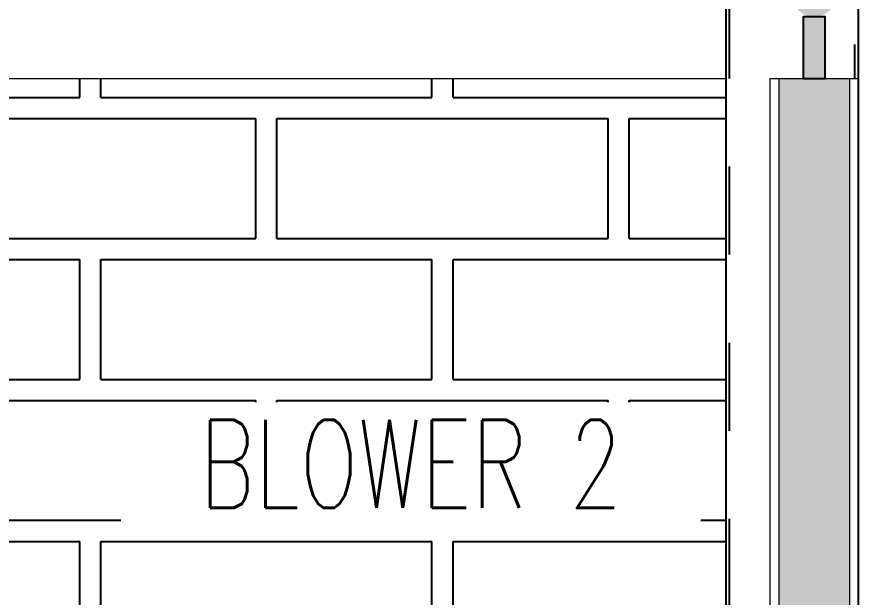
# Model space of a CAD drawing. Header units: millimetres. Extents: x 6561.5 to 6624.8, y 613.4 to 641.4.
# Drawn here: x 6611.837 to 6612.793, y 625.498 to 626.157 of the extents above; entities that cross this region are included whole.
import ezdxf

# ---------------------------------------------------------------- set-up
doc = ezdxf.new("R2010")
doc.units = ezdxf.units.MM
doc.linetypes.add('HIDDEN', pattern=[0.375, 0.25, -0.125])
doc.layers.add('01-HATCH', color=8, linetype='Continuous')
doc.layers.add('02-Columnas', color=1, linetype='Continuous')
doc.layers.add('01-Textos', color=4, linetype='Continuous', lineweight=25)
doc.layers.add('A-WALL', color=7, linetype='Continuous', lineweight=5)
doc.styles.add('tex50', font='romans.shx', dxfattribs={"width": 0.8, "height": 0.1})

msp = doc.modelspace()

# ---------------------------------------------------------------- hatches: boundary and pattern name
at = {"layer": '01-HATCH'}
h = msp.add_hatch(color=256, dxfattribs=at)
h.dxf.hatch_style = 1
edge = h.paths.add_edge_path()
edge.add_arc((6612.7428, 626.182), 0.0254, 180, 540, ccw=False)
h = msp.add_hatch(color=256, dxfattribs=at)
h.dxf.hatch_style = 1
h.set_gradient(color1=(91, 91, 91), color2=(212, 212, 212), one_color=1, tint=0.83, name='CYLINDER')
h.paths.add_polyline_path([(6612.7303, 626.1566), (6612.7553, 626.1566), (6612.7553, 626.0866), (6612.7303, 626.0866)])
at = {"layer": '01-HATCH', "transparency": 33554687}
h = msp.add_hatch(dxfattribs=at)
h.set_pattern_fill('BRICKS', color=256, scale=0.8, pattern_type=2)
h.set_pattern_definition([(0, (62.33247, -0.81514), (0.2, 0.16), [0.376, -0.024]), (0, (62.33247, -0.67914), (0.2, 0.16), [0.376, -0.024]), (90, (62.33247, -0.81514), (-0.2, 0.16), [0.136, -0.184]), (90, (62.30847, -0.81514), (-0.2, 0.16), [0.136, -0.184])])
h.paths.add_polyline_path([(6612.6428, 626.0866), (6612.6428, 625.0866), (6609.4428, 625.0866), (6609.4428, 626.0866)])
at = {"layer": '01-HATCH'}
h = msp.add_hatch(color=251, dxfattribs=at)
h.dxf.hatch_style = 1
h.paths.add_polyline_path([(6612.7028, 626.0866), (6612.7828, 626.0866), (6612.7828, 625.0866), (6612.7028, 625.0866)])

# ---------------------------------------------------------------- linework, layer by layer
msp.add_lwpolyline([(6612.7303, 626.0866), (6612.7553, 626.0866), (6612.7553, 626.1566), (6612.7303, 626.1566)], close=True)
at = {"layer": '02-Columnas'}
msp.add_lwpolyline([(6612.6428, 627.72602), (6612.7928, 627.72602), (6612.7928, 625.0866), (6612.6428, 625.0866)], close=True, dxfattribs=at)
at = {"layer": '02-Columnas', "color": 11, "linetype": 'HIDDEN', "ltscale": 0.2}
for points in [[(6612.6468, 625.0866), (6612.6468, 627.72668)], [(6612.7888, 627.72537), (6612.7888, 626.0866)]]:
    msp.add_lwpolyline(points, dxfattribs=at)
at = {"layer": 'A-WALL'}
for p, q in [((6612.7028, 626.0866), (6612.7028, 625.0866)), ((6612.7828, 626.0866), (6612.7828, 625.0866))]:
    msp.add_line(p, q, dxfattribs=at)
for points in [[(6609.4428, 625.0866), (6609.4428, 626.0866), (6612.6428, 626.0866), (6612.6428, 625.0866)], [(6612.6928, 625.0866), (6612.6928, 626.0866), (6612.7928, 626.0866), (6612.7928, 625.0866)]]:
    msp.add_lwpolyline(points, close=True, dxfattribs=at)

# ---------------------------------------------------------------- next in the draw order: texts
at = {"layer": '01-Textos', "color": 7, "ltscale": 0.25, "insert": (6612.28459, 625.69901), "char_height": 0.1, "width": 0.6185948, "attachment_point": 2, "line_spacing_factor": 0.75, "style": 'tex50', "bg_fill": 3, "box_fill_scale": 1.2, "bg_fill_color": 256, "bg_fill_transparency": 0}
msp.add_mtext('\\pxsm1,qc;{\\W0.7;BLOWER 2}', dxfattribs=at)

doc.saveas('drawing.dxf')
